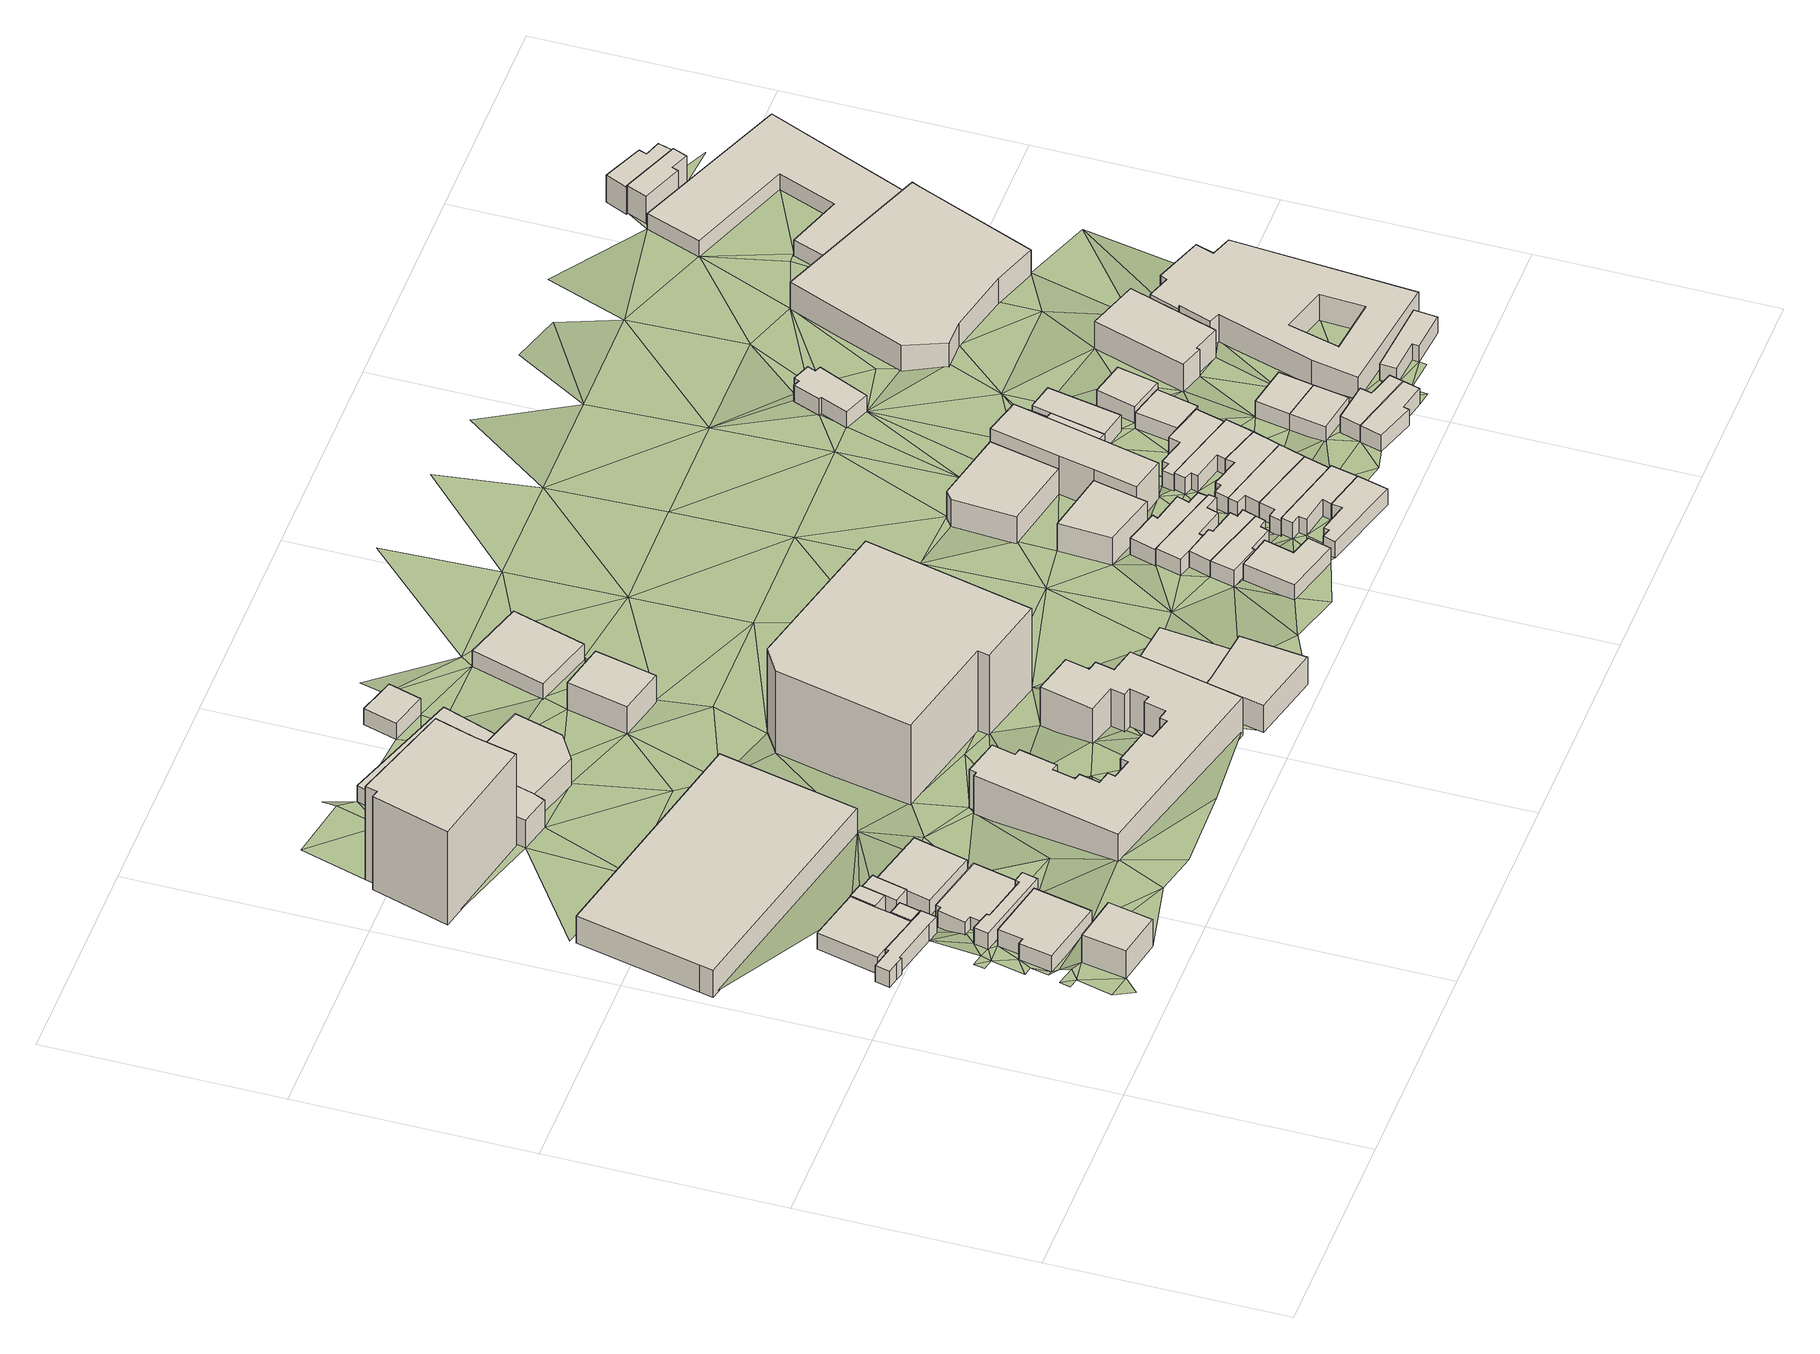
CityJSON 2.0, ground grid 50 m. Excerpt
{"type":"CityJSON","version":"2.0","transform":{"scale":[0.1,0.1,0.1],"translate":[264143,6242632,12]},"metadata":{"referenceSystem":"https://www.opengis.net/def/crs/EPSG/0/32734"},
"CityObjects":{
"building1":{"type":"Building","attributes":{"address":"10 Victoria Walk Woodstock 7915 Cape Town","building":"house","building:levels":2,"building_height":6.9,"plus_code":"4FRW3C9X+VFP","ground_height":20.21,"roof_height":27.11},"geometry":[{"type":"Solid","lod":"1","boundaries":[[[[0,1,2,3]],[[1,4,5,2]],[[4,6,7,5]],[[6,0,3,7]],[[3,2,5,7]],[[6,4,1,0]]]]}]},
"building2":{"type":"Building","attributes":{"address":"Caesar Street 7915 Woodstock, Cape Town","building":"garage","building:levels":1,"building_height":4.1,"plus_code":"4FRW3CCX+2FJ","ground_height":17.02,"roof_height":21.12},"geometry":[{"type":"Solid","lod":"1","boundaries":[[[[8,9,10,11]],[[9,12,13,10]],[[12,14,15,13]],[[14,16,17,15]],[[16,18,19,17]],[[18,20,21,19]],[[20,22,23,21]],[[22,24,25,23]],[[24,26,27,25]],[[26,28,29,27]],[[28,30,31,29]],[[30,8,11,31]],[[11,10,13,15,17,19,21,23,25,27,29,31]],[[30,28,26,24,22,20,18,16,14,12,9,8]]]]}]},
"building3":{"type":"Building","attributes":{"address":"1 Caesar Street Woodstock 7915 Cape Town","building":"house","building:levels":1,"building_height":4.1,"plus_code":"4FRW3CCX+3FC","ground_height":17.02,"roof_height":21.12},"geometry":[{"type":"Solid","lod":"1","boundaries":[[[[24,22,23,25]],[[22,32,33,23]],[[32,34,35,33]],[[34,36,37,35]],[[36,38,39,37]],[[38,40,41,39]],[[40,24,25,41]],[[25,23,33,35,37,39,41]],[[40,38,36,34,32,22,24]]]]}]},
"building4":{"type":"Building","attributes":{"address":"8 Victoria Walk Woodstock 7915 Cape Town","building":"house","building:levels":1,"building_height":4.1,"plus_code":"4FRW3C9X+WFX","ground_height":18.68,"roof_height":22.78},"geometry":[{"type":"Solid","lod":"1","boundaries":[[[[42,43,44,45]],[[43,46,47,44]],[[46,48,49,47]],[[48,50,51,49]],[[50,52,53,51]],[[52,42,45,53]],[[45,44,47,49,51,53]],[[52,50,48,46,43,42]]]]}]},
"building5":{"type":"Building","attributes":{"address":"Caesar Street 7915 Woodstock, Cape Town","building":"garage","building:levels":1,"building_height":4.1,"plus_code":"4FRW3CCX+2FP","ground_height":17.16,"roof_height":21.26},"geometry":[{"type":"Solid","lod":"1","boundaries":[[[[54,55,56,57]],[[55,58,59,56]],[[58,60,61,59]],[[60,54,57,61]],[[57,56,59,61]],[[60,58,55,54]]]]}]},
"building6":{"type":"Building","attributes":{"address":"Victoria Walk Woodstock 7915 Cape Town","building":"garage","building:levels":1,"building_height":4.1,"plus_code":"4FRW3C9X+XGC","ground_height":18.55,"roof_height":22.65},"geometry":[{"type":"Solid","lod":"1","boundaries":[[[[62,63,64,65]],[[63,66,67,64]],[[66,68,69,67]],[[68,70,71,69]],[[70,72,73,71]],[[72,74,75,73]],[[74,76,77,75]],[[76,78,79,77]],[[78,80,81,79]],[[80,62,65,81]],[[65,64,67,69,71,73,75,77,79,81]],[[80,78,76,74,72,70,68,66,63,62]]]]}]},
"building7":{"type":"Building","attributes":{"address":"Caesar Street Woodstock 7915 Cape Town","building":"garage","building:levels":1,"building_height":4.1,"plus_code":"4FRW3CCX+3F9","ground_height":17.16,"roof_height":21.26},"geometry":[{"type":"Solid","lod":"1","boundaries":[[[[82,83,84,85]],[[83,86,87,84]],[[86,88,89,87]],[[88,90,91,89]],[[90,82,85,91]],[[85,84,87,89,91]],[[90,88,86,83,82]]]]}]},
"building8":{"type":"Building","attributes":{"address":"6 Victoria Walk Woodstock 7915 Cape Town","building":"house","building:levels":1,"building_height":4.1,"plus_code":"4FRW3CCX+2G3","ground_height":17.16,"roof_height":21.26},"geometry":[{"type":"Solid","lod":"1","boundaries":[[[[92,93,94,95]],[[93,96,97,94]],[[96,98,99,97]],[[98,100,101,99]],[[100,102,103,101]],[[102,104,105,103]],[[104,106,107,105]],[[106,108,109,107]],[[108,110,111,109]],[[110,112,113,111]],[[112,114,115,113]],[[114,92,95,115]],[[95,94,97,99,101,103,105,107,109,111,113,115]],[[114,112,110,108,106,104,102,100,98,96,93,92]]]]}]},
"building9":{"type":"Building","attributes":{"address":"Victoria Walk 7915 Woodstock, Cape Town","building":"garage","building:levels":1,"building_height":4.1,"plus_code":"4FRW3CCX+3G6","ground_height":17.16,"roof_height":21.26},"geometry":[{"type":"Solid","lod":"1","boundaries":[[[[88,86,87,89]],[[86,116,117,87]],[[116,118,119,117]],[[118,120,121,119]],[[120,122,123,121]],[[122,88,89,123]],[[89,87,117,119,121,123]],[[122,120,118,116,86,88]]]]}]},
"building10":{"type":"Building","attributes":{"address":"4 Victoria Walk Woodstock 7915 Cape Town","building":"house","building:levels":1,"building_height":4.1,"plus_code":"4FRW3CCX+2GP","ground_height":16.92,"roof_height":21.02},"geometry":[{"type":"Solid","lod":"1","boundaries":[[[[124,125,126,127]],[[125,128,129,126]],[[128,130,131,129]],[[130,132,133,131]],[[132,124,127,133]],[[127,126,129,131,133]],[[132,130,128,125,124]]]]}]},
"building11":{"type":"Building","attributes":{"address":"156 Victoria Road Woodstock Cape Town","building":"retail","building:levels":2,"building_height":6.9,"plus_code":"4FRW3CCX+5FQ","ground_height":14.71,"roof_height":21.61},"geometry":[{"type":"Solid","lod":"1","boundaries":[[[[134,135,136,137]],[[135,138,139,136]],[[138,140,141,139]],[[140,142,143,141]],[[142,134,137,143]],[[137,136,139,141,143]],[[142,140,138,135,134]]]]}]},
"building12":{"type":"Building","attributes":{"address":"105 Victoria Road Woodstock 7915 Cape Town","building":"yes","building:levels":8,"building_height":23.7,"plus_code":"4FRW3CCX+9FF","ground_height":13.33,"roof_height":37.03},"geometry":[{"type":"Solid","lod":"1","boundaries":[[[[144,145,146,147]],[[145,148,149,146]],[[148,150,151,149]],[[150,152,153,151]],[[152,154,155,153]],[[154,156,157,155]],[[156,144,147,157]],[[147,146,149,151,153,155,157]],[[156,154,152,150,148,145,144]]]]}]},
"building13":{"type":"Building","attributes":{"address":"117 Victoria Road Woodstock 7915 Cape Town","building":"yes","building:levels":2,"building_height":6.9,"plus_code":"4FRW3CCX+8GP","ground_height":14.17,"roof_height":21.07},"geometry":[{"type":"Solid","lod":"1","boundaries":[[[[158,159,160,161]],[[159,162,163,160]],[[162,164,165,163]],[[164,166,167,165]],[[166,168,169,167]],[[168,170,171,169]],[[170,172,173,171]],[[172,158,161,173]],[[161,160,163,165,167,169,171,173]],[[172,170,168,166,164,162,159,158]]]]}]},
"building14":{"type":"Building","attributes":{"address":"113 Victoria Road Woodstock 7915 Cape Town","building":"yes","building:levels":2,"building_height":6.9,"plus_code":"4FRW3CCX+8HP","ground_height":13.58,"roof_height":20.48},"geometry":[{"type":"Solid","lod":"1","boundaries":[[[[174,175,176,177]],[[175,178,179,176]],[[178,180,181,179]],[[180,182,183,181]],[[182,184,185,183]],[[184,174,177,185]],[[177,176,179,181,183,185]],[[184,182,180,178,175,174]]]]}]},
"building15":{"type":"Building","attributes":{"address":"Sharon Court 7 Victoria Walk Woodstock 7915 Cape Town","building":"apartments","building:levels":3,"building:flats":"30","building_height":9.7,"plus_code":"4FRW3C9X+XQ5","ground_height":16.81,"roof_height":26.51},"geometry":[{"type":"Solid","lod":"1","boundaries":[[[[186,187,188,189]],[[187,190,191,188]],[[190,192,193,191]],[[192,194,195,193]],[[194,196,197,195]],[[196,198,199,197]],[[198,200,201,199]],[[200,202,203,201]],[[202,204,205,203]],[[204,206,207,205]],[[206,208,209,207]],[[208,210,211,209]],[[210,212,213,211]],[[212,214,215,213]],[[214,216,217,215]],[[216,218,219,217]],[[218,220,221,219]],[[220,222,223,221]],[[222,224,225,223]],[[224,226,227,225]],[[226,228,229,227]],[[228,230,231,229]],[[230,232,233,231]],[[232,234,235,233]],[[234,236,237,235]],[[236,238,239,237]],[[238,240,241,239]],[[240,242,243,241]],[[242,244,245,243]],[[244,246,247,245]],[[246,248,249,247]],[[248,250,251,249]],[[250,252,253,251]],[[252,186,189,253]],[[189,188,191,193,195,197,199,201,203,205,207,209,211,213,215,217,219,221,223,225,227,229,231,233,235,237,239,241,243,245,247,249,251,253]],[[252,250,248,246,244,242,240,238,236,234,232,230,228,226,224,222,220,218,216,214,212,210,208,206,204,202,200,198,196,194,192,190,187,186]]]]}]},
"building16":{"type":"Building","attributes":{"address":"40 Plein Street Woodstock 7915 Cape Town","building":"yes","building:levels":1,"building_height":4.1,"plus_code":"4FRW3CCX+CH3","ground_height":13.44,"roof_height":17.54},"geometry":[{"type":"Solid","lod":"1","boundaries":[[[[254,255,256,257]],[[255,258,259,256]],[[258,260,261,259]],[[260,254,257,261]],[[257,256,259,261]],[[260,258,255,254]]]]}]},
"building17":{"type":"Building","attributes":{"address":"38 Plein Street Woodstock Cape Town","building":"house","building:levels":1,"building_height":4.1,"plus_code":"4FRW3CCX+CJM","ground_height":13.58,"roof_height":17.68},"geometry":[{"type":"Solid","lod":"1","boundaries":[[[[262,263,264,265]],[[263,266,267,264]],[[266,268,269,267]],[[268,262,265,269]],[[265,264,267,269]],[[268,266,263,262]]]]}]},
"building18":{"type":"Building","attributes":{"address":"De Waal House 172 Victoria Walk Woodstock 7915 Cape Town","building":"commercial","building:levels":7,"building_height":20.9,"plus_code":"4FRW3CCX+4P8","ground_height":15.61,"roof_height":36.51},"geometry":[{"type":"Solid","lod":"1","boundaries":[[[[270,271,272,273]],[[271,274,275,272]],[[274,276,277,275]],[[276,278,279,277]],[[278,280,281,279]],[[280,282,283,281]],[[282,270,273,283]],[[273,272,275,277,279,281,283]],[[282,280,278,276,274,271,270]]]]}]},
"building19":{"type":"Building","attributes":{"address":"113 Victoria Road Woodstock Cape Town","building":"retail","building:levels":2,"building_height":6.9,"plus_code":"4FRW3CCX+7MW","ground_height":14.38,"roof_height":21.28},"geometry":[{"type":"Solid","lod":"1","boundaries":[[[[284,285,286,287]],[[285,288,289,286]],[[288,290,291,289]],[[290,284,287,291]],[[287,286,289,291]],[[290,288,285,284]]]]}]},
"building20":{"type":"Building","attributes":{"address":"Berrisford Construction","building":"office","building:levels":2,"building_height":6.9,"plus_code":"4FRW3C9X+VRG","ground_height":18.32,"roof_height":25.22},"geometry":[{"type":"Solid","lod":"1","boundaries":[[[[292,293,294,295]],[[293,296,297,294]],[[296,298,299,297]],[[298,300,301,299]],[[300,292,295,301]],[[295,294,297,299,301]],[[300,298,296,293,292]]]]}]},
"building21":{"type":"Building","attributes":{"address":"Maister","building":"retail","building:levels":1,"building_height":4.1,"plus_code":"4FRW3C9X+WRH","ground_height":17.22,"roof_height":21.32},"geometry":[{"type":"Solid","lod":"1","boundaries":[[[[302,303,304,305]],[[303,306,307,304]],[[306,308,309,307]],[[308,302,305,309]],[[305,304,307,309]],[[308,306,303,302]]]]}]},
"building22":{"type":"Building","attributes":{"address":"Plein Street Woodstock 7915 Cape Town","building":"service","building:levels":1,"building_height":4.1,"plus_code":"4FRW3CCX+9P7","ground_height":13.75,"roof_height":17.85},"geometry":[{"type":"Solid","lod":"1","boundaries":[[[[310,311,312,313]],[[311,314,315,312]],[[314,316,317,315]],[[316,310,313,317]],[[313,312,315,317]],[[316,314,311,310]]]]}]},
"building23":{"type":"Building","attributes":{"address":"11 Carey Street Woodstock Cape Town","building":"house","building:levels":1,"building_height":4.1,"plus_code":"4FRW3C9X+WX4","ground_height":17.47,"roof_height":21.57},"geometry":[{"type":"Solid","lod":"1","boundaries":[[[[318,319,320,321]],[[319,322,323,320]],[[322,324,325,323]],[[324,326,327,325]],[[326,328,329,327]],[[328,318,321,329]],[[321,320,323,325,327,329]],[[328,326,324,322,319,318]]]]}]},
"building24":{"type":"Building","attributes":{"address":"9 Mountain Road Woodstock Cape Town","building":"house","building:levels":1,"building_height":4.1,"plus_code":"4FRW3C9X+WXP","ground_height":17.22,"roof_height":21.32},"geometry":[{"type":"Solid","lod":"1","boundaries":[[[[330,331,332,333]],[[331,334,335,332]],[[334,336,337,335]],[[336,338,339,337]],[[338,340,341,339]],[[340,342,343,341]],[[342,344,345,343]],[[344,330,333,345]],[[333,332,335,337,339,341,343,345]],[[344,342,340,338,336,334,331,330]]]]}]},
"building25":{"type":"Building","attributes":{"address":"7 Mountain Road Woodstock Cape Town","building":"house","building:levels":1,"building_height":4.1,"plus_code":"4FRW3C9X+WXX","ground_height":17.22,"roof_height":21.32},"geometry":[{"type":"Solid","lod":"1","boundaries":[[[[330,344,345,333]],[[344,346,347,345]],[[346,348,349,347]],[[348,350,351,349]],[[350,352,353,351]],[[352,354,355,353]],[[354,356,357,355]],[[356,358,359,357]],[[358,330,333,359]],[[333,345,347,349,351,353,355,357,359]],[[358,356,354,352,350,348,346,344,330]]]]}]},
"building26":{"type":"Building","attributes":{"address":"5 Mountain Road Woodstock Cape Town","building":"house","building:levels":1,"building_height":4.1,"plus_code":"4FRW3C9X+XXG","ground_height":17.22,"roof_height":21.32},"geometry":[{"type":"Solid","lod":"1","boundaries":[[[[356,360,361,357]],[[360,362,363,361]],[[362,364,365,363]],[[364,366,367,365]],[[366,368,369,367]],[[368,370,371,369]],[[370,372,373,371]],[[372,358,359,373]],[[358,356,357,359]],[[357,361,363,365,367,369,371,373,359]],[[358,372,370,368,366,364,362,360,356]]]]}]},
"building27":{"type":"Building","attributes":{"address":"3 Mountain Road Woodstock 7915 Cape Town","building":"apartments","building:levels":2,"building_height":6.9,"plus_code":"4FRW3CCX+2XH","ground_height":16.42,"roof_height":23.32},"geometry":[{"type":"Solid","lod":"1","boundaries":[[[[374,375,376,377]],[[375,378,379,376]],[[378,380,381,379]],[[380,382,383,381]],[[382,374,377,383]],[[377,376,379,381,383]],[[382,380,378,375,374]]]]}]},
"building28":{"type":"Building","attributes":{"address":"3 Mountain Road Woodstock Cape Town","building":"house","building:levels":1,"building_height":4.1,"plus_code":"4FRW3F92+X2J","ground_height":16.82,"roof_height":20.92},"geometry":[{"type":"Solid","lod":"1","boundaries":[[[[384,385,386,387]],[[385,388,389,386]],[[388,390,391,389]],[[390,392,393,391]],[[392,394,395,393]],[[394,396,397,395]],[[396,398,399,397]],[[398,384,387,399]],[[387,386,389,391,393,395,397,399]],[[398,396,394,392,390,388,385,384]]]]}]},
"building29":{"type":"Building","attributes":{"address":"18 Rhodesia Square Woodstock Cape Town","building":"house","building:levels":1,"building_height":4.1,"plus_code":"4FRW3F92+V33","ground_height":18.31,"roof_height":22.41},"geometry":[{"type":"Solid","lod":"1","boundaries":[[[[400,401,402,403]],[[401,404,405,402]],[[404,406,407,405]],[[406,408,409,407]],[[408,410,411,409]],[[410,412,413,411]],[[412,414,415,413]],[[414,400,403,415]],[[403,402,405,407,409,411,413,415]],[[414,412,410,408,406,404,401,400]]]]}]},
"building30":{"type":"Building","attributes":{"address":"16 Rhodesia Square Woodstock Cape Town","building":"house","building:levels":1,"building_height":4.1,"plus_code":"4FRW3F92+V3M","ground_height":18.31,"roof_height":22.41},"geometry":[{"type":"Solid","lod":"1","boundaries":[[[[416,417,418,419]],[[417,420,421,418]],[[420,422,423,421]],[[422,424,425,423]],[[424,426,427,425]],[[426,401,402,427]],[[401,400,403,402]],[[400,416,419,403]],[[419,418,421,423,425,427,402,403]],[[400,401,426,424,422,420,417,416]]]]}]},
"building31":{"type":"Building","attributes":{"address":"14 Rhodesia Square Woodstock Cape Town","building":"house","building:levels":1,"building_height":4.1,"plus_code":"4FRW3F92+W33","ground_height":17.47,"roof_height":21.57},"geometry":[{"type":"Solid","lod":"1","boundaries":[[[[428,429,430,431]],[[429,432,433,430]],[[432,434,435,433]],[[434,436,437,435]],[[436,438,439,437]],[[438,428,431,439]],[[431,430,433,435,437,439]],[[438,436,434,432,429,428]]]]}]},
"building32":{"type":"Building","attributes":{"address":"184 Victoria Road Woodstock 7915 Cape Town","building":"apartments","building:levels":2,"building_height":6.9,"plus_code":"4FRW3FC2+32R","ground_height":15.81,"roof_height":22.71},"geometry":[{"type":"Solid","lod":"1","boundaries":[[[[440,441,442,443]],[[441,444,445,442]],[[444,446,447,445]],[[446,448,449,447]],[[448,440,443,449]],[[443,442,445,447,449]],[[448,446,444,441,440]]]]}]},
"building33":{"type":"Building","attributes":{"address":"12 Rhodesia Square Woodstock Cape Town","building":"house","building:levels":1,"building_height":4.1,"plus_code":"4FRW3F92+W3G","ground_height":17.47,"roof_height":21.57},"geometry":[{"type":"Solid","lod":"1","boundaries":[[[[428,450,451,431]],[[450,452,453,451]],[[452,454,455,453]],[[454,456,457,455]],[[456,429,430,457]],[[429,428,431,430]],[[431,451,453,455,457,430]],[[429,456,454,452,450,428]]]]}]},
"building34":{"type":"Building","attributes":{"address":"10 Rhodesia Square Woodstock Cape Town","building":"house","building:levels":1,"building_height":4.1,"plus_code":"4FRW3F92+W3Q","ground_height":17.47,"roof_height":21.57},"geometry":[{"type":"Solid","lod":"1","boundaries":[[[[452,450,451,453]],[[450,458,459,451]],[[458,460,461,459]],[[460,462,463,461]],[[462,464,465,463]],[[464,466,467,465]],[[466,468,469,467]],[[468,452,453,469]],[[453,451,459,461,463,465,467,469]],[[468,466,464,462,460,458,450,452]]]]}]},
"building35":{"type":"Building","attributes":{"address":"Victoria Road Woodstock 7915 Cape Town","building":"yes","building:levels":3,"building_height":9.7,"plus_code":"4FRW3FC2+329","ground_height":16.35,"roof_height":26.05},"geometry":[{"type":"Solid","lod":"1","boundaries":[[[[470,471,472,473]],[[471,474,475,472]],[[474,476,477,475]],[[476,478,479,477]],[[478,480,481,479]],[[480,482,483,481]],[[482,470,473,483]],[[473,472,475,477,479,481,483]],[[482,480,478,476,474,471,470]]]]}]},
"building36":{"type":"Building","attributes":{"address":"8 Rhodesia Square Woodstock Cape Town","building":"house","building:levels":1,"building_height":4.1,"plus_code":"4FRW3F92+X4C","ground_height":17.47,"roof_height":21.57},"geometry":[{"type":"Solid","lod":"1","boundaries":[[[[484,485,486,487]],[[485,488,489,486]],[[488,490,491,489]],[[490,492,493,491]],[[492,494,495,493]],[[494,460,461,495]],[[460,458,459,461]],[[458,484,487,459]],[[487,486,489,491,493,495,461,459]],[[458,460,494,492,490,488,485,484]]]]}]},
"building37":{"type":"Building","attributes":{"address":"6 Rhodesia Square Woodstock Cape Town","building":"house","building:levels":1,"building_height":4.1,"plus_code":"4FRW3F92+X4M","ground_height":16.82,"roof_height":20.92},"geometry":[{"type":"Solid","lod":"1","boundaries":[[[[496,497,498,499]],[[497,500,501,498]],[[500,502,503,501]],[[502,504,505,503]],[[504,506,507,505]],[[506,508,509,507]],[[508,510,511,509]],[[510,512,513,511]],[[512,496,499,513]],[[499,498,501,503,505,507,509,511,513]],[[512,510,508,506,504,502,500,497,496]]]]}]},
"building38":{"type":"Building","attributes":{"address":"Victoria Road Woodstock 7915 Cape Town","building":"yes","building:levels":1,"building_height":4.1,"plus_code":"4FRW3FC2+33G","ground_height":16.4,"roof_height":20.5},"geometry":[{"type":"Solid","lod":"1","boundaries":[[[[514,515,516,517]],[[515,518,519,516]],[[518,520,521,519]],[[520,522,523,521]],[[522,524,525,523]],[[524,514,517,525]],[[517,516,519,521,523,525]],[[524,522,520,518,515,514]]]]}]},
"building39":{"type":"Building","attributes":{"address":"Victoria Road Woodstock 7915 Cape Town","building":"yes","building:levels":1,"building_height":4.1,"plus_code":"4FRW3FC2+346","ground_height":16.4,"roof_height":20.5},"geometry":[{"type":"Solid","lod":"1","boundaries":[[[[520,518,519,521]],[[518,526,527,519]],[[526,528,529,527]],[[528,530,531,529]],[[530,520,521,531]],[[521,519,527,529,531]],[[530,528,526,518,520]]]]}]},
"building40":{"type":"Building","attributes":{"address":"9 Rhodesia Square Woodstock Cape Town","building":"house","building:levels":1,"building_height":4.1,"plus_code":"4FRW3F92+V5F","ground_height":18.18,"roof_height":22.28},"geometry":[{"type":"Solid","lod":"1","boundaries":[[[[532,533,534,535]],[[533,536,537,534]],[[536,538,539,537]],[[538,540,541,539]],[[540,542,543,541]],[[542,532,535,543]],[[535,534,537,539,541,543]],[[542,540,538,536,533,532]]]]}]},
"building41":{"type":"Building","attributes":{"building":"house","building:levels":1,"building_height":4.1,"plus_code":"4FRW3FC2+248","ground_height":16.96,"roof_height":21.06},"geometry":[{"type":"Solid","lod":"1","boundaries":[[[[544,545,546,547]],[[545,548,549,546]],[[548,550,551,549]],[[550,552,553,551]],[[552,544,547,553]],[[547,546,549,551,553]],[[552,550,548,545,544]]]]}]},
"building42":{"type":"Building","attributes":{"address":"Cape Town","building":"house","building:levels":1,"building_height":4.1,"plus_code":"4FRW3F92+W57","ground_height":17.36,"roof_height":21.46},"geometry":[{"type":"Solid","lod":"1","boundaries":[[[[554,555,556,557]],[[555,558,559,556]],[[558,560,561,559]],[[560,554,557,561]],[[557,556,559,561]],[[560,558,555,554]]]]}]},
"building43":{"type":"Building","attributes":{"address":"7 Rhodesia Square Woodstock Cape Town","building":"house","building:levels":1,"building_height":4.1,"plus_code":"4FRW3F92+V5P","ground_height":18.18,"roof_height":22.28},"geometry":[{"type":"Solid","lod":"1","boundaries":[[[[542,540,541,543]],[[540,562,563,541]],[[562,564,565,563]],[[564,566,567,565]],[[566,568,569,567]],[[568,542,543,569]],[[543,541,563,565,567,569]],[[568,566,564,562,540,542]]]]}]},
"building44":{"type":"Building","attributes":{"address":"Cape Town","building":"house","building:levels":1,"building_height":4.1,"plus_code":"4FRW3F92+W5W","ground_height":17.36,"roof_height":21.46},"geometry":[{"type":"Solid","lod":"1","boundaries":[[[[554,560,561,557]],[[560,570,571,561]],[[570,572,573,571]],[[572,554,557,573]],[[557,561,571,573]],[[572,570,560,554]]]]}]},
"building45":{"type":"Building","attributes":{"address":"Aberdeen Street Woodstock 7915 Cape Town","building":"yes","building:levels":1,"amenity":"toilets","building_height":4.1,"plus_code":"4FRW3FC2+63P","ground_height":15.77,"roof_height":19.87},"geometry":[{"type":"Solid","lod":"1","boundaries":[[[[574,575,576,577]],[[575,578,579,576]],[[578,580,581,579]],[[580,582,583,581]],[[582,584,585,583]],[[584,586,587,585]],[[586,588,589,587]],[[588,590,591,589]],[[590,592,593,591]],[[592,574,577,593]],[[577,576,579,581,583,585,587,589,591,593]],[[592,590,588,586,584,582,580,578,575,574]]]]}]},
"building46":{"type":"Building","attributes":{"building":"yes","building:levels":1,"building_height":4.1,"plus_code":"4FRW3FC2+25R","ground_height":16.96,"roof_height":21.06},"geometry":[{"type":"Solid","lod":"1","boundaries":[[[[594,595,596,597]],[[595,598,599,596]],[[598,600,601,599]],[[600,594,597,601]],[[597,596,599,601]],[[600,598,595,594]]]]}]},
"building47":{"type":"Building","attributes":{"address":"2 Altona Grove Woodstock Cape Town","building":"house","building:levels":1,"building_height":4.1,"plus_code":"4FRW3F92+V7F","ground_height":18.18,"roof_height":22.28},"geometry":[{"type":"Solid","lod":"1","boundaries":[[[[602,603,604,605]],[[603,606,607,604]],[[606,608,609,607]],[[608,610,611,609]],[[610,612,613,611]],[[612,602,605,613]],[[605,604,607,609,611,613]],[[612,610,608,606,603,602]]]]}]},
"building48":{"type":"Building","attributes":{"address":"194A Victoria Road Woodstock 7915 Cape Town","building":"retail","building:levels":2,"building_height":6.9,"plus_code":"4FRW3FC2+26V","ground_height":16.76,"roof_height":23.66},"geometry":[{"type":"Solid","lod":"1","boundaries":[[[[614,615,616,617]],[[615,618,619,616]],[[618,620,621,619]],[[620,622,623,621]],[[622,624,625,623]],[[624,614,617,625]],[[617,616,619,621,623,625]],[[624,622,620,618,615,614]]]]}]},
"building49":{"type":"Building","attributes":{"address":"Holistic Health and Healing Centre 196 Victoria 196 Victoria Road Woodstock Cape Town","building":"yes","building:levels":2,"amenity":"community_centre","building_height":6.9,"plus_code":"4FRW3F92+X7P","ground_height":16.41,"roof_height":23.31},"geometry":[{"type":"Solid","lod":"1","boundaries":[[[[626,627,628,629]],[[627,630,631,628]],[[630,632,633,631]],[[632,634,635,633]],[[634,636,637,635]],[[636,638,639,637]],[[638,640,641,639]],[[640,642,643,641]],[[642,644,645,643]],[[644,646,647,645]],[[646,648,649,647]],[[648,650,651,649]],[[650,626,629,651]],[[652,653,654,655]],[[653,656,657,654]],[[656,658,659,657]],[[658,652,655,659]],[[629,628,631,633,635,637,639,641,643,645,647,649,651],[655,654,657,659]],[[650,648,646,644,642,640,638,636,634,632,630,627,626],[658,656,653,652]]]]}]},
"building50":{"type":"Building","attributes":{"address":"127 Victoria Road Woodstock 7915 Cape Town","building":"retail","building:levels":2,"building_height":6.9,"plus_code":"4FRW3FC2+66H","ground_height":14.91,"roof_height":21.81},"geometry":[{"type":"Solid","lod":"1","boundaries":[[[[660,661,662,663]],[[661,664,665,662]],[[664,666,667,665]],[[666,668,669,667]],[[668,670,671,669]],[[670,672,673,671]],[[672,674,675,673]],[[674,660,663,675]],[[663,662,665,667,669,671,673,675]],[[674,672,670,668,666,664,661,660]]]]}]},
"building51":{"type":"Building","attributes":{"address":"43 Aberdeen Street Woodstock Cape Town","building":"industrial","building:levels":1,"building_height":4.1,"plus_code":"4FRW3FC2+89C","ground_height":14.35,"roof_height":18.45},"geometry":[{"type":"Solid","lod":"1","boundaries":[[[[676,677,678,679]],[[677,680,681,678]],[[680,682,683,681]],[[682,684,685,683]],[[684,686,687,685]],[[686,688,689,687]],[[688,690,691,689]],[[690,676,679,691]],[[679,678,681,683,685,687,689,691]],[[690,688,686,684,682,680,677,676]]]]}]},
"building52":{"type":"Building","attributes":{"address":"41 Aberdeen Street Woodstock Cape Town","building":"house","building:levels":2,"building_height":6.9,"plus_code":"4FRW3FC2+C7G","ground_height":14.35,"roof_height":21.25},"geometry":[{"type":"Solid","lod":"1","boundaries":[[[[692,693,694,695]],[[693,696,697,694]],[[696,698,699,697]],[[698,700,701,699]],[[700,702,703,701]],[[702,692,695,703]],[[695,694,697,699,701,703]],[[702,700,698,696,693,692]]]]}]},
"building53":{"type":"Building","attributes":{"address":"39 Aberdeen Street Woodstock Cape Town","building":"house","building:levels":2,"building_height":6.9,"plus_code":"4FRW3FC2+C7Q","ground_height":13.88,"roof_height":20.78},"geometry":[{"type":"Solid","lod":"1","boundaries":[[[[704,705,706,707]],[[705,708,709,706]],[[708,710,711,709]],[[710,712,713,711]],[[712,714,715,713]],[[714,704,707,715]],[[707,706,709,711,713,715]],[[714,712,710,708,705,704]]]]}]},
"terrain1":{"type":"TINRelief","geometry":[{"type":"CompositeSurface","lod":"1","boundaries":[[[1,716,717]],[[718,716,1]],[[719,718,720]],[[720,718,721]],[[718,1,0]],[[721,718,0]],[[722,48,723]],[[723,48,724]],[[722,721,0]],[[725,724,46]],[[724,48,46]],[[726,727,728]],[[725,46,726]],[[729,727,726]],[[726,730,729]],[[42,726,46]],[[731,48,722]],[[722,0,731]],[[42,46,43]],[[730,726,42]],[[729,730,732]],[[729,732,733]],[[6,731,0]],[[733,732,734]],[[734,732,735]],[[730,42,52]],[[736,733,734]],[[734,735,737]],[[736,734,110]],[[6,4,738]],[[739,736,110]],[[106,739,110]],[[54,740,83]],[[60,58,739]],[[106,110,108]],[[740,54,60]],[[738,731,6]],[[106,741,739]],[[52,78,730]],[[60,739,741]],[[116,740,60]],[[83,740,86]],[[116,86,740]],[[116,60,118]],[[741,118,60]],[[52,731,78]],[[742,82,743]],[[744,741,106]],[[90,88,122]],[[78,731,745]],[[738,745,731]],[[741,744,130]],[[744,62,80]],[[78,746,80]],[[747,168,748]],[[90,743,82]],[[120,132,122]],[[80,746,744]],[[738,749,745]],[[78,745,746]],[[90,122,743]],[[744,746,130]],[[168,166,750]],[[134,751,747]],[[132,743,122]],[[130,752,132]],[[753,130,746]],[[745,753,746]],[[754,745,749]],[[154,755,756]],[[168,747,170]],[[753,752,130]],[[132,752,743]],[[154,255,755]],[[757,255,154]],[[170,747,758]],[[759,743,752]],[[755,760,756]],[[752,753,761]],[[759,752,761]],[[159,164,162]],[[755,255,254]],[[164,159,757]],[[762,763,764]],[[747,751,758]],[[765,763,766]],[[767,761,753]],[[760,755,254]],[[172,170,768]],[[769,766,763]],[[770,771,762]],[[754,772,745]],[[771,773,762]],[[184,757,159]],[[774,763,762]],[[775,760,254]],[[763,774,769]],[[758,768,170]],[[184,159,776]],[[759,276,743]],[[773,774,762]],[[255,757,777]],[[769,774,778]],[[761,779,759]],[[250,778,252]],[[751,743,276]],[[252,779,761]],[[774,773,780]],[[777,757,184]],[[774,781,778]],[[778,782,252]],[[768,758,285]],[[758,751,285]],[[783,784,780]],[[774,780,781]],[[759,779,785]],[[786,276,759]],[[787,784,783]],[[788,266,254]],[[782,779,252]],[[777,184,789]],[[285,790,768]],[[786,759,785]],[[791,780,784]],[[792,751,276]],[[778,781,206]],[[254,793,788]],[[791,781,780]],[[782,778,206]],[[794,791,784]],[[782,785,779]],[[795,781,791]],[[792,276,786]],[[796,285,751]],[[792,796,751]],[[781,795,797]],[[284,789,790]],[[793,777,789]],[[791,798,799]],[[795,791,799]],[[790,285,284]],[[266,788,268]],[[800,801,772]],[[268,788,793]],[[802,793,789]],[[803,785,782]],[[782,206,803]],[[789,284,802]],[[772,801,804]],[[796,805,285]],[[801,806,804]],[[803,206,807]],[[792,786,808]],[[785,808,786]],[[809,810,807]],[[811,262,268]],[[812,804,810]],[[268,793,310]],[[284,813,802]],[[807,810,814]],[[814,804,806]],[[802,310,793]],[[810,804,814]],[[814,803,807]],[[268,310,811]],[[813,284,290]],[[803,808,785]],[[815,796,792]],[[802,813,816]],[[290,805,816]],[[796,815,805]],[[817,811,818]],[[803,814,306]],[[813,290,816]],[[310,818,811]],[[808,271,792]],[[819,292,820]],[[271,803,821]],[[815,792,271]],[[271,808,803]],[[822,816,805]],[[821,803,823]],[[310,316,818]],[[306,292,824]],[[823,803,306]],[[805,815,822]],[[292,819,331]],[[822,316,816]],[[331,824,292]],[[825,271,821]],[[316,826,818]],[[306,824,823]],[[827,828,819]],[[828,331,819]],[[823,825,821]],[[826,316,822]],[[829,815,271]],[[824,331,330]],[[818,826,830]],[[831,828,827]],[[828,328,331]],[[330,372,824]],[[824,380,823]],[[372,370,824]],[[815,829,822]],[[380,824,370]],[[328,832,331]],[[829,271,825]],[[833,372,330]],[[326,832,328]],[[823,380,378]],[[825,823,834]],[[835,832,326]],[[398,380,370]],[[836,831,837]],[[834,823,378]],[[836,838,831]],[[839,326,840]],[[841,835,326]],[[838,839,840]],[[842,838,836]],[[822,843,826]],[[836,844,842]],[[845,846,847]],[[822,829,848]],[[326,839,841]],[[380,398,849]],[[850,838,842]],[[850,839,838]],[[834,444,825]],[[851,841,839]],[[852,846,845]],[[853,841,854]],[[845,855,852]],[[851,854,841]],[[839,850,856]],[[829,825,857]],[[858,849,398]],[[850,842,859]],[[434,854,851]],[[855,860,852]],[[857,825,444]],[[854,434,861]],[[859,842,862]],[[843,822,848]],[[434,432,861]],[[860,863,864]],[[865,834,378]],[[866,850,859]],[[432,429,861]],[[429,864,861]],[[858,867,868]],[[454,860,864]],[[852,860,452]],[[868,849,858]],[[852,869,870]],[[864,429,454]],[[452,860,454]],[[871,872,378]],[[852,452,869]],[[456,454,429]],[[873,874,849]],[[865,378,872]],[[468,869,452]],[[849,868,873]],[[875,876,868]],[[468,877,869]],[[843,878,826]],[[464,877,468]],[[877,464,876]],[[488,868,876]],[[468,466,464]],[[857,879,829]],[[488,873,868]],[[865,872,871]],[[879,848,829]],[[876,464,492]],[[876,492,488]],[[485,873,488]],[[490,488,492]],[[510,873,485]],[[492,464,460]],[[471,880,857]],[[464,462,460]],[[873,510,881]],[[416,400,882]],[[857,880,879]],[[494,492,460]],[[506,510,883]],[[881,510,506]],[[848,884,843]],[[885,428,416]],[[886,416,882]],[[887,881,506]],[[879,884,848]],[[888,889,506]],[[506,889,887]],[[885,450,428]],[[885,416,886]],[[882,890,886]],[[880,891,879]],[[586,880,471]],[[450,892,458]],[[893,892,450]],[[450,885,893]],[[550,887,889]],[[892,484,458]],[[889,552,550]],[[894,885,886]],[[586,471,514]],[[880,586,891]],[[843,884,895]],[[887,550,896]],[[897,843,895]],[[892,898,484]],[[879,891,899]],[[899,884,879]],[[898,892,893]],[[894,900,885]],[[484,901,902]],[[530,522,520]],[[550,598,896]],[[522,530,524]],[[901,484,898]],[[514,524,903]],[[896,598,595]],[[899,891,904]],[[548,598,550]],[[894,566,900]],[[903,586,514]],[[905,884,899]],[[524,530,903]],[[896,595,528]],[[898,906,901]],[[548,600,598]],[[574,884,905]],[[528,903,530]],[[906,548,901]],[[900,566,907]],[[566,564,907]],[[907,560,900]],[[564,562,907]],[[538,908,540]],[[600,548,906]],[[905,575,574]],[[528,595,594]],[[906,898,618]],[[909,540,908]],[[910,560,907]],[[618,898,570]],[[562,540,610]],[[610,540,909]],[[594,600,906]],[[907,562,608]],[[570,560,910]],[[903,911,586]],[[574,912,884]],[[588,586,913]],[[562,610,608]],[[590,588,592]],[[914,913,586]],[[884,915,895]],[[614,903,528]],[[911,914,586]],[[610,909,602]],[[614,528,594]],[[906,614,594]],[[574,592,912]],[[570,622,618]],[[602,909,916]],[[610,602,612]],[[910,917,570]],[[918,907,608]],[[622,620,618]],[[911,903,919]],[[915,884,912]],[[622,570,917]],[[920,592,588]],[[921,922,895]],[[588,913,920]],[[614,923,903]],[[919,903,923]],[[920,913,914]],[[622,917,924]],[[925,907,918]],[[921,895,915]],[[622,924,926]],[[927,928,929]],[[920,912,592]],[[928,930,929]],[[924,931,926]],[[622,926,624]],[[925,918,932]],[[624,923,614]],[[933,624,926]],[[919,923,934]],[[624,933,935]],[[936,935,933]],[[912,937,915]],[[912,920,937]],[[923,624,938]],[[923,938,934]],[[935,939,624]],[[920,940,941]],[[915,942,943]],[[920,941,937]],[[938,624,939]],[[937,942,915]],[[626,939,935]],[[664,940,920]],[[944,941,940]],[[937,941,944]],[[944,945,937]],[[664,946,940]],[[947,948,942]],[[944,949,945]],[[942,950,947]],[[951,950,702]],[[950,942,690]],[[952,953,954]],[[702,955,692]],[[956,952,692]],[[952,956,953]]]}]}
},
"vertices":[
[254,166,82],[237,72,82],[237,72,151],[254,166,151],[338,53,82],[338,53,151],[358,147,82],[358,147,151],
[133,495,50],[150,491,50],[150,491,91],[133,495,91],[151,495,50],[151,495,91],[255,471,50],[255,471,91],[282,464,50],[282,464,91],[290,498,50],[290,498,91],[286,498,50],[286,498,91],[255,506,50],[255,506,91],[165,528,50],[165,528,91],[164,521,50],[164,521,91],[115,532,50],[115,532,91],[108,501,50],[108,501,91],
[266,550,50],[266,550,91],[273,583,50],[273,583,91],[287,637,50],[287,637,91],[169,665,50],[169,665,91],[138,534,50],[138,534,91],
[265,337,67],[254,284,67],[254,284,108],[265,337,108],[241,287,67],[241,287,108],[226,217,67],[226,217,108],[371,185,67],[371,185,108],[398,308,67],[398,308,108],
[266,550,52],[255,506,52],[255,506,93],[266,550,93],[286,498,52],[286,498,93],[297,542,52],[297,542,93],
[423,346,66],[409,349,66],[409,349,107],[423,346,107],[407,340,66],[407,340,107],[301,365,66],[301,365,107],[302,371,66],[302,371,107],[292,374,66],[292,374,107],[258,382,66],[258,382,107],[251,351,66],[251,351,107],[427,310,66],[427,310,107],[435,343,66],[435,343,107],
[287,637,52],[273,583,52],[273,583,93],[287,637,93],[307,574,52],[307,574,93],[319,624,52],[319,624,93],[320,629,52],[320,629,93],
[292,374,52],[302,371,52],[302,371,93],[292,374,93],[301,365,52],[301,365,93],[407,340,52],[407,340,93],[409,349,52],[409,349,93],[423,346,52],[423,346,93],[446,443,52],[446,443,93],[311,475,52],[311,475,93],[308,464,52],[308,464,93],[297,467,52],[297,467,93],[282,407,52],[282,407,93],[299,403,52],[299,403,93],
[301,549,52],[301,549,93],[336,541,52],[336,541,93],[352,606,52],[352,606,93],[355,615,52],[355,615,93],
[352,606,49],[336,541,49],[336,541,90],[352,606,90],[323,491,49],[323,491,90],[454,459,49],[454,459,90],[483,574,49],[483,574,90],
[69,1111,27],[9,847,27],[9,847,96],[69,1111,96],[2,817,27],[2,817,96],[522,700,27],[522,700,96],[589,995,27],[589,995,96],
[109,1529,13],[57,1363,13],[57,1363,250],[109,1529,250],[306,1308,13],[306,1308,250],[328,1398,13],[328,1398,250],[355,1484,13],[355,1484,250],[131,1551,13],[131,1551,250],[124,1525,13],[124,1525,250],
[417,1426,22],[360,1440,22],[360,1440,91],[417,1426,91],[349,1393,22],[349,1393,91],[328,1398,22],[328,1398,91],[306,1308,22],[306,1308,91],[301,1287,22],[301,1287,91],[367,1271,22],[367,1271,91],[379,1297,22],[379,1297,91],
[417,1426,16],[379,1297,16],[379,1297,85],[417,1426,85],[500,1261,16],[500,1261,85],[559,1298,16],[559,1298,85],[589,1401,16],[589,1401,85],[423,1449,16],[423,1449,85],
[640,515,48],[636,500,48],[636,500,145],[640,515,145],[627,502,48],[627,502,145],[553,191,48],[553,191,145],[994,87,48],[994,87,145],[1051,329,48],[1051,329,145],[994,342,48],[994,342,145],[1003,382,48],[1003,382,145],[981,387,48],[981,387,145],[993,438,48],[993,438,145],[903,460,48],[903,460,145],[876,346,48],[876,346,145],[940,331,48],[940,331,145],[933,301,48],[933,301,145],[950,297,48],[950,297,145],[940,256,48],[940,256,145],[924,260,48],[924,260,145],[913,213,48],[913,213,145],[890,218,48],[890,218,145],[886,202,48],[886,202,145],[836,214,48],[836,214,145],[841,234,48],[841,234,145],[758,253,48],[758,253,145],[754,236,48],[754,236,145],[708,247,48],[708,247,145],[712,263,48],[712,263,145],[682,270,48],[682,270,145],[692,313,48],[692,313,145],[678,317,48],[678,317,145],[689,365,48],[689,365,145],[704,361,48],[704,361,145],[723,442,48],[723,442,145],[708,446,48],[708,446,145],[720,496,48],[720,496,145],
[336,1633,14],[296,1514,14],[296,1514,55],[336,1633,55],[554,1428,14],[554,1428,55],[597,1546,14],[597,1546,55],
[625,1664,16],[544,1688,16],[544,1688,57],[625,1664,57],[523,1617,16],[523,1617,57],[604,1594,16],[604,1594,57],
[1004,509,36],[1089,867,36],[1089,867,245],[1004,509,245],[741,950,36],[741,950,245],[687,915,36],[687,915,245],[618,625,36],[618,625,245],[858,569,36],[858,569,245],[853,545,36],[853,545,245],
[695,1332,24],[664,1203,24],[664,1203,93],[695,1332,93],[766,1179,24],[766,1179,93],[796,1309,24],[796,1309,93],
[1171,151,63],[1045,165,63],[1045,165,132],[1171,151,132],[1026,168,63],[1026,168,132],[999,46,63],[999,46,132],[1154,9,63],[1154,9,132],
[1045,165,52],[1171,151,52],[1171,151,93],[1045,165,93],[1189,315,52],[1189,315,93],[1064,329,52],[1064,329,93],
[762,1543,18],[714,1386,18],[714,1386,58],[762,1543,58],[845,1347,18],[845,1347,58],[893,1503,18],[893,1503,58],
[1379,108,55],[1499,75,55],[1499,75,96],[1379,108,96],[1513,125,55],[1513,125,96],[1465,138,55],[1465,138,96],[1482,201,55],[1482,201,96],[1405,219,55],[1405,219,96],
[1397,282,52],[1385,230,52],[1385,230,93],[1397,282,93],[1454,212,52],[1454,212,93],[1456,218,52],[1456,218,93],[1513,203,52],[1513,203,93],[1519,221,52],[1519,221,93],[1538,218,52],[1538,218,93],[1545,239,52],[1545,239,93],
[1554,268,52],[1554,268,93],[1534,272,52],[1534,272,93],[1539,288,52],[1539,288,93],[1479,303,52],[1479,303,93],[1481,312,52],[1481,312,93],[1461,317,52],[1461,317,93],[1412,329,52],[1412,329,93],
[1464,326,52],[1464,326,93],[1531,309,52],[1531,309,93],[1539,334,52],[1539,334,93],[1572,326,52],[1572,326,93],[1575,343,52],[1575,343,93],[1399,391,52],[1399,391,93],[1384,336,52],[1384,336,93],
[1504,463,44],[1525,555,44],[1525,555,113],[1504,463,113],[1387,583,44],[1387,583,113],[1381,472,44],[1381,472,113],[1499,440,44],[1499,440,113],
[1399,391,48],[1575,343,48],[1575,343,89],[1399,391,89],[1578,365,48],[1578,365,89],[1547,373,48],[1547,373,89],[1556,399,48],[1556,399,89],[1486,415,48],[1486,415,89],[1491,427,48],[1491,427,89],[1416,447,48],[1416,447,89],
[1700,87,63],[1610,110,63],[1610,110,104],[1700,87,104],[1606,87,63],[1606,87,104],[1541,103,63],[1541,103,104],[1538,91,63],[1538,91,104],[1518,97,63],[1518,97,104],[1510,70,63],[1510,70,104],[1683,22,63],[1683,22,104],
[1713,144,63],[1543,188,63],[1543,188,104],[1713,144,104],[1536,163,63],[1536,163,104],[1557,158,63],[1557,158,104],[1553,141,63],[1553,141,104],[1616,129,63],[1616,129,104],
[1730,202,55],[1580,244,55],[1580,244,96],[1730,202,96],[1570,210,55],[1570,210,96],[1551,214,55],[1551,214,96],[1543,188,55],[1543,188,96],[1713,144,55],[1713,144,96],
[1575,777,38],[1416,812,38],[1416,812,107],[1575,777,107],[1397,797,38],[1397,797,107],[1388,664,38],[1388,664,107],[1542,630,38],[1542,630,107],
[1748,258,55],[1748,258,96],[1574,304,55],[1574,304,96],[1567,282,55],[1567,282,96],[1590,275,55],[1590,275,96],
[1767,316,55],[1767,316,96],[1677,343,55],[1677,343,96],[1673,323,55],[1673,323,96],[1608,340,55],[1608,340,96],[1604,328,55],[1604,328,96],[1583,333,55],[1583,333,96],
[1655,756,43],[1575,777,43],[1575,777,140],[1655,756,140],[1542,630,43],[1542,630,140],[1525,555,43],[1525,555,140],[1504,463,43],[1504,463,140],[1581,444,43],[1581,444,140],[1619,602,43],[1619,602,140],
[1784,376,55],[1610,423,55],[1610,423,96],[1784,376,96],[1602,398,55],[1602,398,96],[1620,392,55],[1620,392,96],[1615,378,55],[1615,378,96],[1683,361,55],[1683,361,96],
[1784,376,48],[1802,441,48],[1802,441,89],[1784,376,89],[1738,458,48],[1738,458,89],[1710,466,48],[1710,466,89],[1703,441,48],[1703,441,89],[1642,457,48],[1642,457,89],[1638,443,48],[1638,443,89],[1617,449,48],[1617,449,89],[1610,423,48],[1610,423,89],
[1655,756,44],[1619,602,44],[1619,602,85],[1655,756,85],[1685,585,44],[1685,585,85],[1711,701,44],[1711,701,85],[1699,704,44],[1699,704,85],[1707,744,44],[1707,744,85],
[1746,572,44],[1746,572,85],[1777,728,44],[1777,728,85],[1720,741,44],[1720,741,85],
[1824,81,62],[1910,53,62],[1910,53,103],[1824,81,103],[1914,65,62],[1914,65,103],[1973,52,62],[1973,52,103],[1983,88,62],[1983,88,103],[1838,127,62],[1838,127,103],
[1802,441,50],[1809,440,50],[1809,440,91],[1802,441,91],[1830,528,50],[1830,528,91],[1755,547,50],[1755,547,91],[1738,458,50],[1738,458,91],
[1837,267,54],[1823,191,54],[1823,191,95],[1837,267,95],[1916,175,54],[1916,175,95],[1929,249,54],[1929,249,95],
[1991,118,62],[1991,118,103],[1933,135,62],[1933,135,103],[1939,160,62],[1939,160,103],[1852,171,62],[1852,171,103],
[1943,323,54],[1943,323,95],[1851,340,54],[1851,340,95],
[1662,1195,38],[1657,1183,38],[1657,1183,79],[1662,1195,79],[1642,1189,38],[1642,1189,79],[1619,1131,38],[1619,1131,79],[1625,1129,38],[1625,1129,79],[1601,1071,38],[1601,1071,79],[1657,1049,38],[1657,1049,79],[1706,1158,38],[1706,1158,79],[1693,1163,38],[1693,1163,79],[1700,1180,38],[1700,1180,79],
[1867,618,50],[1793,636,50],[1793,636,91],[1867,618,91],[1770,553,50],[1770,553,91],[1848,533,50],[1848,533,91],
[2087,90,62],[2176,82,62],[2176,82,103],[2087,90,103],[2181,132,62],[2181,132,103],[2016,146,62],[2016,146,103],[2013,111,62],[2013,111,103],[2088,105,62],[2088,105,103],
[1949,691,48],[1884,494,48],[1884,494,117],[1949,691,117],[1935,477,48],[1935,477,117],[1937,484,48],[1937,484,117],[1996,465,48],[1996,465,117],[2059,655,48],[2059,655,117],
[2219,577,44],[2115,614,44],[2115,614,113],[2219,577,113],[2108,599,44],[2108,599,113],[2058,616,44],[2058,616,113],[2035,553,44],[2035,553,113],[2045,554,44],[2045,554,113],[2020,484,44],[2020,484,113],[2044,475,44],[2044,475,113],[1975,269,44],[1975,269,113],[1956,169,44],[1956,169,113],[2221,135,44],[2221,135,113],[2251,522,44],[2251,522,113],[2206,538,44],[2206,538,113],[2028,231,44],[2057,340,44],[2057,340,113],[2028,231,113],[2156,312,44],[2156,312,113],[2151,217,44],[2151,217,113],
[2124,874,29],[2229,1128,29],[2229,1128,98],[2124,874,98],[2237,1147,29],[2237,1147,98],[1897,1279,29],[1897,1279,98],[1791,1024,29],[1791,1024,98],[1826,940,29],[1826,940,98],[1883,940,29],[1883,940,98],[2026,908,29],[2026,908,98],
[2034,1608,24],[1990,1490,24],[1990,1490,64],[2034,1608,64],[2218,1404,24],[2218,1404,64],[2169,1280,24],[2169,1280,64],[2048,1321,24],[2048,1321,64],[2017,1238,24],[2017,1238,64],[2239,1152,24],[2239,1152,64],[2375,1471,24],[2375,1471,64],
[2194,1608,24],[2067,1659,24],[2067,1659,93],[2194,1608,93],[2049,1615,24],[2049,1615,93],[2137,1580,24],[2137,1580,93],[2142,1593,24],[2142,1593,93],[2181,1577,24],[2181,1577,93],
[2067,1659,19],[2194,1608,19],[2194,1608,88],[2067,1659,88],[2204,1641,19],[2204,1641,88],[2169,1653,19],[2169,1653,88],[2175,1670,19],[2175,1670,88],[2088,1707,19],[2088,1707,88],
[184,83,82],[204,42,82],[204,160,82],[181,166,82],[187,188,82],[229,178,82],[236,206,67],[216,220,67],[225,259,67],[204,263,67],[220,335,67],[201,364,67],[196,340,67],[228,358,67],[251,351,67],[371,185,82],[258,382,67],[255,471,52],[282,407,67],[292,374,67],[282,464,52],[299,403,67],[503,85,81],[290,498,52],[283,570,52],[323,491,52],[2,817,38],[522,700,37],[446,443,66],[553,191,81],[532,320,66],[283,1070,27],[71,1125,27],[593,64,81],[57,1363,21],[589,995,29],[532,570,49],[627,502,49],[781,70,75],[283,1570,14],[173,1692,14],[355,1484,14],[532,1070,29],[618,625,49],[312,1666,14],[640,515,49],[712,263,62],[692,313,62],[682,270,62],[678,317,62],[689,365,62],[636,500,49],[500,1261,23],[704,361,62],[708,247,62],[754,236,62],[994,87,66],[758,253,62],[781,320,62],[322,1698,7],[417,1426,23],[554,1428,23],[723,442,62],[781,570,48],[841,234,62],[876,346,62],[853,545,48],[836,214,62],[890,218,62],[858,569,48],[781,820,36],[886,202,62],[532,1570,16],[589,1401,23],[559,1298,23],[924,260,55],[741,950,30],[597,1546,16],[913,213,55],[933,301,55],[781,1070,30],[940,331,55],[940,256,55],[950,297,55],[999,46,66],[1026,168,66],[714,1386,24],[1004,509,44],[1051,329,55],[766,1179,30],[1045,165,66],[993,438,55],[1030,820,36],[981,387,55],[1003,382,55],[640,1676,16],[994,342,55],[781,1320,24],[1064,329,55],[1030,1070,31],[845,1347,24],[659,1732,11],[781,1570,18],[1279,70,63],[1154,9,66],[1030,570,44],[1030,1320,26],[1279,570,44],[1279,320,52],[1279,820,38],[1030,1570,21],[1390,38,63],[1379,108,63],[1279,1070,35],[1030,1820,13],[1499,75,64],[1454,212,55],[1412,329,55],[1388,664,44],[1456,218,55],[1518,97,64],[1510,70,64],[1513,125,64],[1536,163,64],[1465,138,64],[1513,203,55],[1541,103,64],[1279,1570,22],[1538,91,64],[1481,312,55],[1464,326,55],[1461,317,55],[1279,1320,30],[1499,440,55],[1553,141,64],[1543,188,64],[1531,309,55],[1519,221,55],[1538,218,55],[1479,303,55],[1557,158,64],[1416,812,43],[1491,427,55],[1610,110,64],[1539,288,55],[1545,239,55],[1606,87,64],[1534,272,55],[1554,268,55],[1542,630,48],[1616,129,64],[1486,415,55],[1556,399,55],[1572,326,55],[1539,334,55],[1525,555,48],[1528,570,48],[1581,444,55],[1504,463,48],[1547,373,55],[1578,365,55],[1575,343,55],[1260,1787,13],[1528,1070,40],[1528,820,43],[1619,602,48],[1777,70,63],[1638,443,55],[1528,1320,31],[1823,191,63],[1838,127,63],[1685,585,50],[1703,441,55],[1710,466,50],[1824,81,63],[1601,1071,40],[1777,320,55],[1837,267,55],[1852,171,63],[1528,1570,22],[1746,572,50],[1429,1764,13],[1851,340,55],[1619,1131,40],[1916,175,62],[1809,440,55],[1802,441,55],[1777,820,44],[1625,1129,40],[1642,1189,40],[1884,494,50],[1956,169,62],[2006,47,62],[2010,82,62],[1975,269,54],[1826,940,44],[1777,1320,31],[1777,1070,38],[1791,1024,38],[1777,1570,23],[2085,75,62],[2044,475,48],[2181,132,63],[1883,940,44],[1897,1279,31],[1738,1699,15],[1633,1732,13],[2026,820,40],[2020,484,48],[2221,135,63],[2035,553,48],[2057,340,54],[2028,231,54],[2156,312,53],[2151,217,53],[2045,554,48],[2176,82,63],[2058,616,48],[2026,908,40],[2115,614,48],[2108,599,48],[1990,1490,25],[2124,874,40],[2275,820,36],[2017,1238,29],[2026,1320,29],[2034,1608,25],[1851,1745,15],[2048,1321,29],[2218,1404,26],[2239,1152,29],[2049,1615,25],[2067,1659,25],[2169,1280,26],[2137,1580,25],[2142,1593,25],[2204,1641,24],[2175,1670,24],[2169,1653,24],[2275,1570,24],[2244,1641,24]
]}
